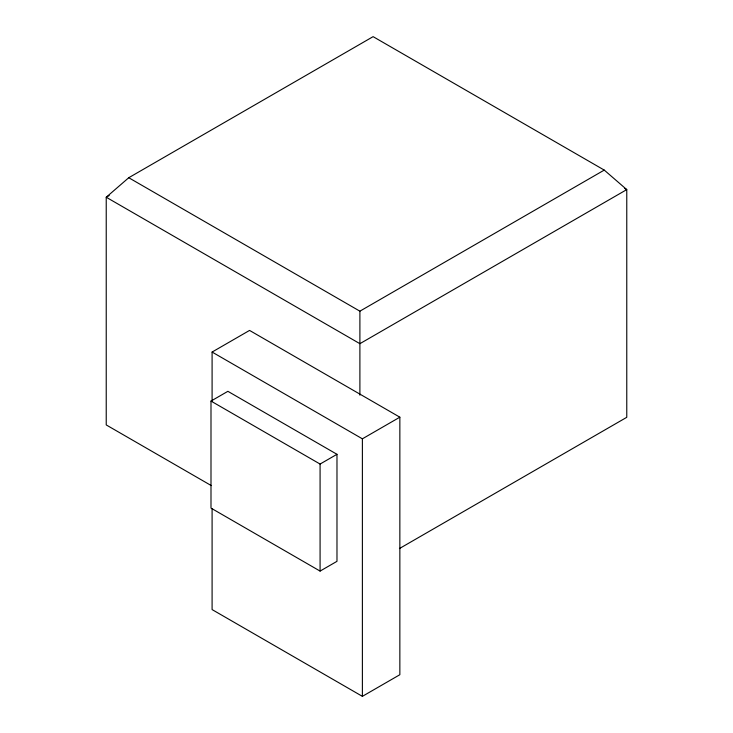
<?xml version="1.0" encoding="UTF-8"?>
<svg xmlns="http://www.w3.org/2000/svg" width="733" height="733" viewBox="0 0 733 733"><rect width="100%" height="100%" fill="white"/><g stroke="black" fill="none" stroke-linecap="round" stroke-linejoin="round"><path stroke-width="1.1" d="M399.43 548.559L626.77 417.306L626.77 189.6L604.249 170.093L373.106 36.65L128.751 177.725L106.23 197.232L106.23 424.929L211.26 485.576M109.199 195.519L106.23 197.232L359.894 343.685L626.77 189.6L624.791 188.454M212.094 401.272L212.094 352.051L249.559 330.418L399.851 417.187L399.851 674.717L362.386 696.35L212.094 609.581L212.094 508.858M128.751 177.725L359.894 311.177L604.249 170.093M210.994 401.07L227.881 391.321L336.978 454.304L336.978 561.331L320.083 571.089L210.994 508.097L210.994 401.07L320.083 464.053L336.978 454.304M212.094 352.051L362.386 438.82L399.851 417.187M362.386 438.82L362.386 696.35M359.894 311.177L359.894 395.169M320.083 464.053L320.083 571.089"/></g></svg>
